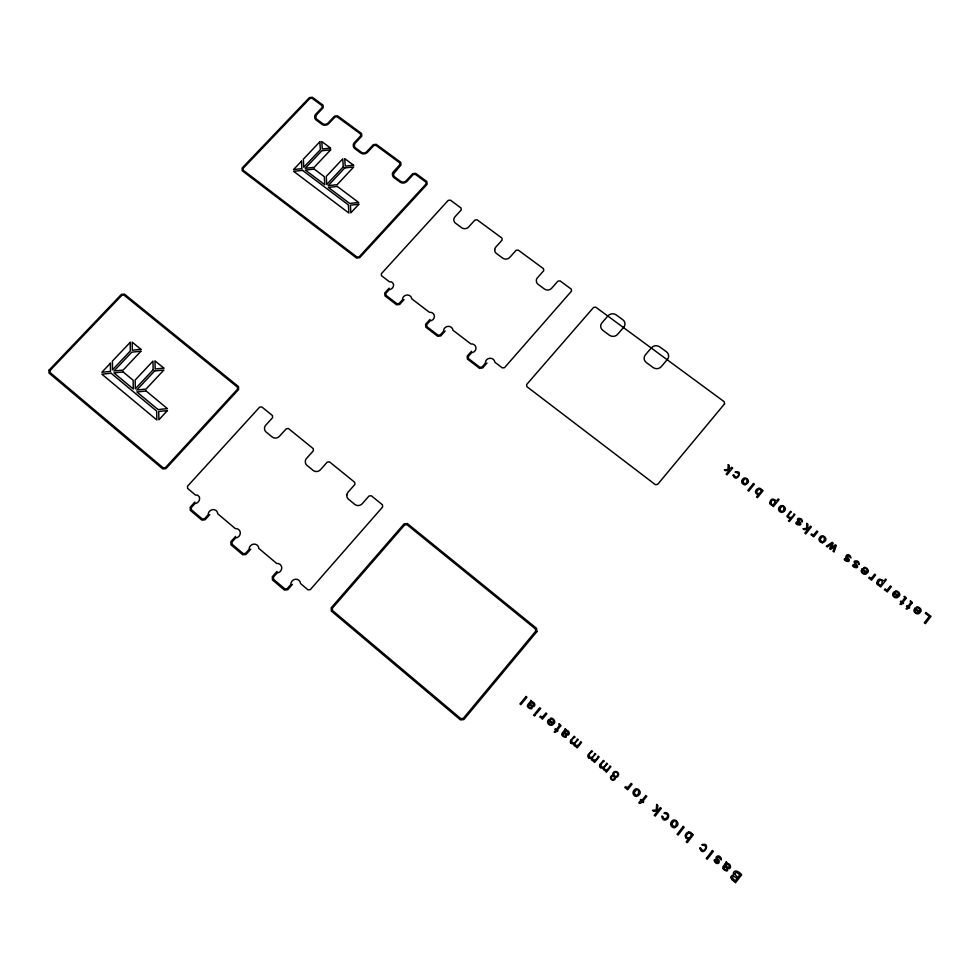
<?xml version="1.0" encoding="UTF-8"?>
<svg xmlns="http://www.w3.org/2000/svg" width="980" height="980" viewBox="0 0 980 980"><rect width="100%" height="100%" fill="white"/><g stroke="black" fill="none" stroke-linecap="round" stroke-linejoin="round"><path stroke-width="1.47" d="M904.601 598.18L901.894 601.769L900.926 601.046L900.387 601.757L901.343 602.48L899.922 604.317L901.306 604.501L902.311 603.202L903.033 603.741L903.585 603.031L902.85 602.492L905.214 599.442M910.677 602.749L907.97 606.326L907.002 605.603L906.463 606.314L907.431 607.037L906.01 608.874L907.382 609.058L908.387 607.759L909.122 608.298L909.661 607.588L908.938 607.049L911.29 603.986A6.603 6.101 31.8 0 0 911.988 602.945M559.298 725.727L556.346 729.451L555.427 728.691L554.839 729.426L555.746 730.173L554.202 732.072L555.562 732.281L556.652 730.933L557.338 731.497L557.938 730.774L557.253 730.198L559.813 727.05A6.48 6.419 66 0 0 560.585 725.972M904.332 596.342L904.516 597.726M910.408 600.887L910.604 602.271M559.151 723.828L559.249 725.261M725.433 863.49L723.399 866.185A5.917 5.611 60.2 0 0 722.983 866.81C721.072 869.432 729.194 873.119 727.38 869.395M914.781 608.384C911.67 611.606 917.66 616.175 920.073 612.512C924.299 609.327 915.271 604.256 916.447 608.213M893.466 592.422C890.428 595.534 896.075 600.079 898.587 596.673C903.058 593.598 894.091 588.233 895.132 592.263M862.069 568.915C859.019 571.989 864.642 576.485 867.129 573.104C871.624 570.066 862.67 564.762 863.723 568.743M691.831 834.789L692.419 834.029L693.338 834.789L687.225 842.653L686.257 841.857L688.462 839.027L686.012 838.268L685.13 835.72L686.343 833.257L688.536 831.959M548.592 719.7C545.272 722.726 550.711 727.723 553.406 724.134C558.049 721.366 549.792 715.229 550.27 719.541M725.494 865.524L725.225 865.879A11.515 10.903 61.2 0 1 727.16 866.933C730.541 869.223 729.794 863.319 726.474 864.679A3.099 2.94 60 0 0 725.531 865.548M606.277 770.672L605.615 771.493L606.449 772.191L610.895 766.63L609.964 765.858C607.355 773.269 600.066 768.884 607.6 763.898L606.669 763.126C603.435 771.236 597.126 765.233 604.305 761.178L603.374 760.407L600.348 764.192M671.57 821.595C674.461 816.83 681.014 823.531 676.31 826.593A3.418 3.283 60.7 0 1 674.093 827.549M588.6 754.465L591.638 750.692L592.557 751.464C584.876 755.213 592.202 761.595 594.909 753.412L595.84 754.171C587.755 759.022 596.134 763.432 598.192 756.119L599.123 756.891L594.664 762.428L593.831 761.742L594.505 760.909M576.987 746.405L576.326 747.226L577.147 747.912L581.593 742.399L580.674 741.639C577.832 748.928 570.923 744.678 578.335 739.704L577.416 738.945C574.305 746.895 567.812 741.039 575.076 737.009L574.17 736.262L571.132 740.01M724.551 866.761L724.636 866.651A13.769 13.046 61.5 0 1 726.645 867.815M761.656 490.723L762.195 490.049L763.065 490.698L757.43 497.644L756.511 496.958L758.545 494.459L756.303 493.871L755.372 491.617L756.486 489.437L758.52 488.285A2.597 2.438 18.4 0 1 761.827 490.723M543.667 715.78L545.983 712.95L546.889 713.71L542.442 719.149L541.671 718.511C543.533 717.544 537.653 718.058 540.703 715.988A1.47 1.458 71.6 0 0 542.798 716.846M563.512 733.395L563.586 733.31A12.85 12.679 70.7 0 1 565.485 734.4L565.926 734.633A6.26 6.186 62.4 0 0 566.403 734.902C570.715 736.592 569.772 729.353 565.803 730.48A2.279 2.254 64.4 0 0 566.134 729.61L565.215 728.851M529.151 704.939L529.225 704.853A12.667 12.593 88.5 0 1 531.099 705.918M548.763 719.504L552.928 722.885A2.328 2.315 67.5 0 0 550.123 719.283M292.444 584.362L287.704 589.764L284.457 590.082L272.44 579.915L272.305 576.718L277.046 571.352M486.999 363.004L482.613 367.99L479.465 368.321L467.423 359.084L467.166 356.157L471.552 351.195M250.745 549.155L246.005 554.472L242.783 554.79L230.986 544.807L230.876 541.658L235.617 536.379M445.165 331.032L440.78 335.944L437.668 336.275L425.835 327.198L425.59 324.319L429.987 319.419M209.781 514.574L205.053 519.804L201.856 520.123L190.279 510.31L190.194 507.224L194.922 502.017M404.054 299.598L399.668 304.449L396.582 304.78L384.956 295.862L384.748 293.02L389.134 288.194M783.939 511.438C788.202 508.645 782.138 502.875 779.455 506.954A3.393 3.185 21.1 0 0 781.869 512.466M834.36 546.718L834.997 546.24L833.024 551.262L834.005 551.997L836.332 545.505L835.389 544.794L831.101 547.918L833.233 543.177L832.13 542.357L826.312 546.24L827.292 546.963L831.726 543.937L829.607 548.702L830.599 549.437L833.894 547.061M565.411 731.435C569.184 730.615 568.645 736.005 566.024 733.53M688.805 833.098C686.135 833.404 685.143 838.464 688.524 838.133M797.193 522.009C791.668 523.847 805.205 528.245 799.264 521.164A6.149 5.745 22.7 0 1 798.712 520.417C798.173 518.898 801.052 519.253 801.358 520.637C802.596 524.937 803.367 518.2 799.521 518.396C793.604 517.746 802.755 525.856 797.696 523.749A1.507 1.409 22.9 0 1 797.071 521.96M853.984 564.554C848.276 566.024 862.082 571.279 856.079 563.696A6.272 5.831 27.9 0 1 855.516 562.937C854.928 561.381 857.88 561.748 858.198 563.169C860.073 567.665 859.693 560.058 855.981 560.854C850.505 560.609 859.644 568.29 854.511 566.33A1.531 1.421 28.2 0 1 853.862 564.505M715.596 859.877C712.57 858.554 714.922 863.711 717.274 863.564C720.067 863.613 719.553 860.122 717.813 858.933A6.713 6.37 59.3 0 1 717.238 858.088C718.414 853.788 722.628 864.262 721.011 857.806C718.181 853.115 713.305 858.113 717.764 861.053M531.197 705.943L531.528 706.164A6.174 6.149 72.1 0 0 532.005 706.421C536.085 708.124 535.558 701.19 531.54 702.06A2.254 2.242 81.6 0 0 531.773 701.202L530.866 700.455M726.67 867.79L727.111 868.072A6.713 6.358 59.4 0 0 727.613 868.354C731.999 870.167 731.117 862.719 726.952 863.662A2.45 2.315 59.8 0 0 727.16 862.743L726.18 861.935M862.253 568.682L866.577 571.916M893.662 592.19L898.023 595.46A2.377 2.193 31.2 0 0 894.961 592.018M914.965 608.151L919.363 611.447A2.389 2.205 32.6 0 0 916.276 607.968M862.62 570.127L865.952 572.614A2.131 1.985 28.9 0 1 862.253 571.291A2.352 2.181 28.9 0 1 862.657 570.152M716.172 861.935L717.605 862.376L717.862 861.212M549.07 720.986L552.255 723.62A2.119 2.095 68.2 0 1 548.616 722.199A2.34 2.315 68.2 0 1 549.094 721.011M566.146 735.882C567.837 739.288 560.082 736.09 561.993 733.469A5.525 5.451 65.5 0 1 562.422 732.881L564.456 730.321A4.508 4.459 64.9 0 0 565.288 728.887M531.736 707.401C533.488 710.77 525.672 707.572 527.644 705.012A5.439 5.415 79 0 1 528.061 704.424L530.094 701.901A4.435 4.422 87.4 0 0 530.94 700.48M847.725 559.323C843.952 557.694 846.671 552.475 849.966 555.562C853.127 561.969 847.994 553.296 847.161 556.677A6.247 5.819 27.2 0 0 847.725 557.424C853.752 564.921 840.044 559.948 845.63 558.294A1.531 1.421 27.5 0 0 846.144 560.082L847.602 560.511L847.798 559.433M531.822 707.56A2.217 2.205 80.4 0 1 528.637 706.078A1.397 1.397 0 0 1 529.053 705.122M543.667 715.78A4.704 4.679 72.3 0 1 542.712 716.686M559.115 724.024A2.511 2.487 65.7 0 1 560.94 725.861M566.011 733.555A10.743 10.609 69.5 0 0 564.186 732.55L564.456 732.244A2.903 2.866 64.7 0 1 565.387 731.399M566.232 736.054A2.242 2.217 65.4 0 1 563.01 734.547M562.961 734.535A1.421 1.409 65.8 0 1 563.414 733.579M573.827 743.661A2.72 2.683 64.7 0 1 571.303 743.306M576.902 746.221A2.34 2.315 64.4 0 1 573.68 743.649M571.144 743.465A2.487 2.45 64.8 0 1 571.046 739.925M591.32 758.153A2.732 2.683 63.3 0 1 588.784 757.797M594.419 760.725A2.364 2.315 63.2 0 1 591.173 758.14M588.625 757.944A2.499 2.45 63.4 0 1 588.515 754.38M600.532 767.536A2.756 2.695 62.6 0 0 603.08 767.891A2.377 2.328 62.6 0 0 606.191 770.488M600.373 767.695A2.511 2.462 62.7 0 1 600.25 764.106M612.929 775.376A2.965 2.891 61.7 0 1 615.122 771.493A2.965 2.891 61.7 0 1 618.576 774.408A2.965 2.891 61.7 0 1 615.22 777.312M615.366 777.128A2.524 2.462 62.7 0 1 613.394 780.227A2.524 2.462 62.7 0 1 610.503 777.863A2.524 2.462 62.7 0 1 613.039 775.229M627.984 787.381A1.519 1.482 61.7 0 1 625.816 786.499C622.484 788.349 629.062 788.337 626.857 789.096L627.653 789.758L632.1 784.159L631.169 783.388L628.854 786.291A4.876 4.741 61.6 0 1 627.898 787.222M636.363 796.287A3.357 3.259 61.4 0 0 638.531 795.319C643.248 792.367 636.792 785.691 633.901 790.419A3.602 3.491 61.4 0 0 636.351 796.458M674.093 827.733A3.663 3.516 60.7 0 1 671.557 821.583M688.548 838.206A3.234 3.099 60.5 0 0 690.165 836.945A4.361 4.177 60.4 0 0 691.133 835.303A1.997 1.911 60.3 0 0 688.793 833.037M688.548 832.032A2.842 2.72 60.3 0 1 692.015 834.801M716.086 861.873A1.642 1.556 60.3 0 1 715.461 859.815M726.254 861.971A4.827 4.582 59.9 0 1 725.42 863.478M727.479 869.566A2.401 2.279 60.1 0 1 724.073 867.962M724.024 867.949A1.519 1.446 60.2 0 1 724.465 866.933M744.91 484.61A3.124 2.94 16.9 0 0 746.956 483.728C751.342 480.923 745.02 475.227 742.46 479.441A3.357 3.148 16.9 0 0 744.91 484.769M783.927 511.413A3.173 2.965 21 0 1 781.869 512.307M813.964 534.627A1.458 1.36 24.3 0 1 811.844 533.843C808.733 535.582 814.992 535.472 812.935 536.207L813.731 536.795L817.822 531.65L816.891 530.952L814.76 533.635A4.667 4.361 24 0 1 813.878 534.48M822.355 542.651A3.21 3.001 25.2 0 0 824.425 541.744C828.811 538.865 822.367 533.022 819.782 537.334A3.442 3.222 25.2 0 0 822.355 542.81M863.564 568.51A2.34 2.181 28.8 0 1 866.614 571.952M871.759 577.918A1.482 1.372 29.4 0 1 869.591 577.122C866.467 578.886 872.788 578.776 870.73 579.523L871.539 580.135L875.63 574.893L874.675 574.182L872.555 576.902A4.753 4.422 29.2 0 1 871.661 577.771M887.476 589.691A1.495 1.384 30.6 0 1 885.295 588.882C882.172 590.658 888.505 590.548 886.447 591.308L887.268 591.92L891.359 586.653L890.391 585.93L888.272 588.674A4.79 4.435 30.4 0 1 887.378 589.543M904.295 596.526A2.548 2.364 31.7 0 1 906.255 598.29M905.912 598.4A6.591 6.101 31.3 0 1 905.189 599.417M910.371 601.071A2.56 2.364 32.1 0 1 912.343 602.847M742.73 481.596C747.924 489.51 748.72 472.152 742.73 481.596M49 370.171L49 373.062L162.778 468.967L165.926 468.648L238.606 389.526L238.495 386.586L124.423 294.074L121.398 294.392L49 370.171M50.09 370.477L50.09 372.523L163.207 467.84L165.436 467.619L237.491 389.207L237.405 387.125L123.995 295.115L121.863 295.335L50.09 370.477M876.843 582.855C876.132 585.428 880.787 585.44 879.746 586.285L880.653 586.971L886.312 579.695L885.357 578.984C884.327 584.741 878.974 574.096 876.843 582.745M494.716 249.508L494.925 251.382A5.206 4.741 -7.7 0 0 496.554 253.55L502.716 258.12A5.022 4.582 -7.3 0 0 509.784 257.373L516.068 250.317L518.236 250.096L543.496 268.692L543.716 270.688L537.432 277.805A4.986 4.569 -5 0 0 536.33 280.268L536.55 282.179A5.255 4.814 -5 0 0 538.216 284.396L544.476 289.039A5.072 4.655 -4.6 0 0 551.618 288.292L557.902 281.138L560.095 280.905L571.267 289.125L571.499 291.146L504.529 367.672L502.311 367.904L494.827 362.196A4.729 4.41 -9.1 0 0 489.706 358.288A4.729 4.41 -9.1 0 0 485.419 363.163L482.05 366.998L479.833 367.218L468.501 358.545L468.318 356.475L471.686 352.665A4.704 4.373 -10.5 0 0 475.974 347.814A4.704 4.373 -10.5 0 0 470.89 343.931L452.919 330.223A4.692 4.337 -12 0 0 447.885 326.389A4.692 4.337 -12 0 0 443.597 331.191L440.228 334.964L438.036 335.197L426.9 326.659L426.741 324.625L430.098 320.864A4.667 4.3 -13 0 0 434.385 316.087A4.667 4.3 -13 0 0 429.399 312.277L411.735 298.802A4.643 4.263 -14.2 0 0 406.786 295.029A4.643 4.263 -14.2 0 0 402.498 299.77L399.142 303.482L396.961 303.714L386.022 295.323L385.875 293.326L389.232 289.615A4.631 4.226 -15 0 0 393.495 285.682A4.973 4.545 -15.1 0 0 393.139 283.428L391.547 281.873L389.44 281.787L381.477 275.711L381.33 273.739L448.24 200.361L450.384 200.141L461.053 208.005L461.237 209.928L454.941 216.85A4.888 4.422 -10 0 0 453.826 219.251L454.01 221.1A5.157 4.655 -9.9 0 0 455.602 223.244L461.654 227.728A4.973 4.496 -9.6 0 0 468.648 226.98L474.945 220.035L477.089 219.802L501.932 238.091L502.127 240.051L495.831 247.07A4.937 4.496 -7.7 0 0 494.716 249.508M662.921 817.002C663.154 819.831 667.111 818.888 667.503 816.524C669.132 812.616 660.41 814.135 665.641 812.506C669.757 812.8 669.573 818.729 665.971 819.819C662.186 821.963 660.581 813.106 662.921 817.002M730.896 877.443L731.717 879.452L735.539 882.735L741.652 874.736C740.059 872.506 734.608 868.513 733.297 873.094C734.951 876.12 731.043 874.283 730.896 877.345M877.958 582.99C883.017 590.744 884.095 573.288 877.958 582.88M734.522 873.793L737.769 877.529L739.876 874.76L736.384 872.237L734.535 873.658M671.814 824.07C677.29 833.135 678.38 813.4 671.814 824.07M775.376 501.748C769.827 511.389 769.962 494.594 775.376 501.748M733.163 475.288C736.176 484.108 744.457 469.261 735.024 472.14C735.343 472.691 740.696 472.617 738.087 475.863C735.049 479.918 734.106 473.034 733.163 475.288M393.507 173.938L393.642 175.359A4.018 3.577 -12.7 0 0 394.842 177L400.747 181.361A3.834 3.418 -12.5 0 0 406.137 180.786L412.702 173.668L415.704 173.338L426.9 181.582L427.133 184.289L359.648 257.752L356.598 258.071L242.183 170.74L242.06 168.07L309.398 97.584L312.338 97.265L323.045 105.154L323.204 107.751L316.234 115.162L315.842 117.808A3.957 3.467 -15.4 0 0 317.005 119.401L322.714 123.627A3.773 3.308 -15.2 0 0 328.006 123.051L334.572 116.118L337.512 115.799L361.583 133.513L361.767 136.147L354.785 143.668L354.417 146.351A3.981 3.528 -14.2 0 0 355.605 147.956L361.412 152.255A3.798 3.369 -14 0 0 366.74 151.679L373.319 144.648L376.283 144.329L400.759 162.337L400.967 165.02L393.507 173.938M634.121 792.857C639.45 801.812 640.712 782.285 634.121 792.857M699.842 848.288C703.101 858.578 712.031 841.269 701.754 844.76C702.55 845.201 707.744 845.471 705.245 848.901C702.305 853.788 700.541 845.617 699.842 848.288M769.79 502.63C769.043 505.129 773.612 505.117 772.546 505.925L773.416 506.587L779.088 499.555L778.169 498.869C776.907 504.32 772.093 494.226 769.79 502.532M756.462 491.911L757.062 493.295L758.594 493.687A2.952 2.781 18.4 0 0 760.125 492.609A3.981 3.749 18.3 0 0 761.007 491.176A1.825 1.715 18.5 0 0 758.777 489.216L756.462 491.813M787.185 515.995C786.989 519.351 793.812 517.33 788.398 520.882L789.317 521.568L794.964 514.549L794.033 513.863C791.889 520.809 784.306 516.619 791.448 511.928L790.529 511.242L787.185 515.995M392.441 173.852L392.613 175.665A5.096 4.545 -12.7 0 0 394.144 177.76L400.048 182.121A4.912 4.386 -12.5 0 0 406.945 181.386L413.229 174.575L415.349 174.354L425.871 182.096L426.031 184.007L359.133 256.809L356.99 257.029L243.212 170.238L243.138 168.352L309.888 98.466L311.959 98.233L322.028 105.644L322.138 107.481L315.866 114.084A4.753 4.165 -15.4 0 0 314.702 116.363L314.825 118.115A5.01 4.386 -15.4 0 0 316.295 120.136L322.004 124.362A4.839 4.239 -15.2 0 0 328.79 123.627L335.062 117L337.145 116.779L360.554 134.015L360.677 135.877L354.405 142.553A4.79 4.239 -14.2 0 0 353.253 144.869L353.4 146.657A5.047 4.471 -14.2 0 0 354.895 148.703L360.701 153.003A4.876 4.312 -14 0 0 367.537 152.268L373.821 145.554L375.916 145.322L399.718 162.852L399.865 164.738L393.593 171.512A4.827 4.312 -12.7 0 0 392.441 173.852M346.846 494.839L346.994 496.921A5.476 5.182 -26.6 0 0 348.611 499.335L354.87 504.443A5.28 5.01 -26.5 0 0 362.245 503.708L369.031 495.99L371.298 495.758L382.457 504.81L382.604 507.003L310.305 589.629L308.014 589.862L300.542 583.566A4.973 4.716 -38.2 0 0 295.446 579.266A4.973 4.716 -38.2 0 0 290.815 584.533L287.177 588.662L284.874 588.894L273.579 579.327L273.481 577.073L277.12 572.957A4.949 4.667 -37.4 0 0 281.738 567.726A4.949 4.667 -37.4 0 0 276.679 563.451L258.757 548.359A4.925 4.618 -36.6 0 0 253.746 544.133A4.925 4.618 -36.6 0 0 249.116 549.315L245.49 553.394L243.212 553.614L232.113 544.219L232.04 542.014L235.666 537.959A4.912 4.582 -36.1 0 0 240.296 532.802A4.912 4.582 -36.1 0 0 235.323 528.6L217.719 513.777A4.888 4.533 -35.5 0 0 212.795 509.625A4.888 4.533 -35.5 0 0 208.177 514.733L204.55 518.751L202.297 518.971L191.394 509.747L191.333 507.567L194.959 503.573A4.876 4.496 -35.1 0 0 199.528 499.335A5.243 4.827 -35.1 0 0 199.258 496.872L197.691 495.17L195.51 495.059L187.584 488.383L187.523 486.227L259.627 407.178L261.832 406.945L272.477 415.581L272.575 417.688L265.8 425.149A5.108 4.729 -27.6 0 0 264.539 427.733L264.649 429.755A5.39 4.986 -27.5 0 0 266.193 432.082L272.232 437.019A5.194 4.814 -27.5 0 0 279.471 436.272L286.246 428.787L288.463 428.554L313.245 448.656L313.355 450.788L306.581 458.358A5.145 4.827 -27.2 0 0 305.331 460.992L305.454 463.038A5.427 5.084 -27.2 0 0 307.034 465.414L313.184 470.437A5.231 4.912 -27.1 0 0 320.497 469.69L327.271 462.082L329.513 461.862L354.736 482.319L354.87 484.488L348.084 492.168A5.194 4.912 -26.6 0 0 346.846 494.839M732.195 877.639L735.172 880.922L737.058 878.448L733.812 876.132L732.207 877.517M533.929 704.669L533.193 705.6L531.711 705.122A10.596 10.535 86.9 0 0 529.825 704.106L530.082 703.799A2.854 2.842 78 0 1 531.025 702.966L532.851 703.211L533.929 704.669M820.089 539.453C825.197 547.857 826.263 529.972 820.089 539.453M779.651 509.159C784.588 517.44 785.923 499.825 779.651 509.159M806.859 523.442L806.552 528.391L802.988 528.747L804.188 529.641L808.01 529.212L804.825 533.206L805.756 533.904L811.391 526.836L810.46 526.15L808.843 528.171L807.655 528.293L807.949 524.263L806.859 523.442M728.287 464.679L727.907 469.494L724.404 469.837L725.567 470.706L729.328 470.278L726.131 474.173L727.038 474.847L732.685 467.962L731.778 467.288L728.985 469.383L729.341 465.476L728.287 464.679M656.698 804.494L656.233 809.995L652.484 810.338L653.709 811.354L657.727 810.926L654.26 815.323L655.216 816.107L661.329 808.329L660.385 807.545L658.634 809.774L657.372 809.884L657.825 805.425L656.698 804.494M925.941 612.524L925.304 613.37L929.285 616.346L924.312 622.839L925.377 623.648L931 616.31L925.941 612.524M707.131 857.353L706.274 858.456L707.242 859.264L708.099 858.149L707.131 857.353M712.386 850.542L707.94 856.3L708.908 857.096L713.354 851.338L712.386 850.542M683.219 826.422L677.107 834.262L678.062 835.058L684.175 827.206L683.219 826.422M640.895 799.496L640.295 800.244L641.386 801.138C637.012 801.836 638.972 805.536 642.329 801.922L643.125 802.583L643.725 801.836L642.917 801.175L646.776 796.287L645.832 795.515L641.973 800.391L640.895 799.496M753.461 483.507L747.826 490.441L748.732 491.115L754.367 484.194L753.461 483.507M535.337 714.935L534.48 715.976L533.573 715.229L534.431 714.187L535.337 714.935M540.605 708.503L536.146 713.942L535.252 713.195L539.698 707.756L540.605 708.503M526.052 696.474L519.927 703.91L520.833 704.657L526.946 697.221L526.052 696.474M536.893 631.622L463.834 719.59L460.453 719.908L331.35 611.079L331.166 607.833L404.115 523.859L407.362 523.528L536.562 628.327L536.893 631.622M535.656 631.242L463.234 718.426L460.857 718.646L332.49 610.479L332.355 608.2L404.679 524.925L406.957 524.692L535.423 628.927L535.656 631.242M724.551 403.87L657.629 484.426L655.326 484.647L526.836 386.622L526.628 384.527L593.586 307.414L595.791 307.193L724.232 401.739L724.551 403.87M667.417 359.403L661.292 366.63A5.88 5.464 4.6 0 1 653.023 367.488L646.469 362.637A5.917 5.5 4 0 1 645.367 354.882L651.529 347.704A5.954 5.513 4.2 0 1 659.822 346.945L666.388 351.734A5.88 5.451 4.8 0 1 667.417 359.403M623.721 327.234L617.584 334.364A5.819 5.39 0.6 0 1 609.401 335.209L602.97 330.456A5.856 5.415 0 0 1 601.941 322.812L608.102 315.744A5.88 5.427 0.4 0 1 616.322 314.984L622.778 319.688A5.819 5.365 0.9 0 1 623.721 327.234M167.445 410.571L158.895 419.783L158.711 411.465L167.445 410.571M358.815 204.281L350.877 212.832L350.375 205.175L358.815 204.281M153.137 369.791L135.326 388.803L135.179 380.056L152.954 361.106L153.137 369.791M343.282 166.833L326.732 184.497L326.242 176.449L342.767 158.846L343.282 166.833M154.595 370.991L136.759 390.04L146.032 389.085L163.844 370.036L154.595 370.991M344.752 167.935L328.178 185.637L337.145 184.681L353.707 166.968L344.752 167.935M140.924 351.22L123.162 370.06L113.962 371.016L131.749 352.175L140.924 351.22M330.664 149.83L314.163 167.347L305.258 168.303L321.795 150.785L330.664 149.83M110.397 363.262L101.871 372.277L110.495 371.383L110.397 363.262M130.169 342.351L112.394 361.142L112.504 369.84L130.316 350.975L130.169 342.351M301.485 161.186L293.547 169.565L301.901 168.67L301.485 161.186M319.86 141.745L303.335 159.213L303.788 167.237L320.35 149.695L319.86 141.745M330.579 148.078L322.261 148.972L321.808 141.561L330.579 148.078M302.55 170.373L293.632 171.329L348.892 213.052L348.353 204.869L302.55 170.373M314.237 169.111L305.319 170.067L324.772 184.706L324.282 176.645L314.237 169.111M353.596 165.204L345.217 166.11L344.715 158.601L353.596 165.204M337.316 186.445L328.349 187.4L349.676 203.448L358.692 202.493L337.316 186.445M140.9 349.321L132.312 350.215L132.19 342.167L140.9 349.321M111.095 373.233L101.871 374.188L156.849 419.991L156.653 411.11L111.095 373.233M123.162 371.971L113.95 372.927L133.292 388.999L133.145 380.252L123.162 371.971M163.819 368.125L155.146 369.019L154.975 360.861L163.819 368.125M146.13 391.008L136.857 391.963L158.074 409.579L167.396 408.623L146.13 391.008M897.398 596.171L894.03 593.66A2.377 2.205 31.3 0 0 893.638 594.823A2.156 1.997 31.3 0 0 897.411 596.183M918.738 612.157L915.345 609.621A2.401 2.205 32.7 0 0 914.952 610.797A2.168 1.997 32.7 0 0 918.75 612.169M611.299 777.704A1.654 1.605 62.8 0 0 613.652 779.296A1.654 1.605 62.8 0 0 613.786 776.454A1.654 1.605 62.8 0 0 611.299 777.704M613.676 774.188A2.083 2.034 61.7 0 0 616.702 776.123A2.083 2.034 61.7 0 0 616.788 772.534A2.083 2.034 61.7 0 0 613.676 774.188"/></g></svg>
